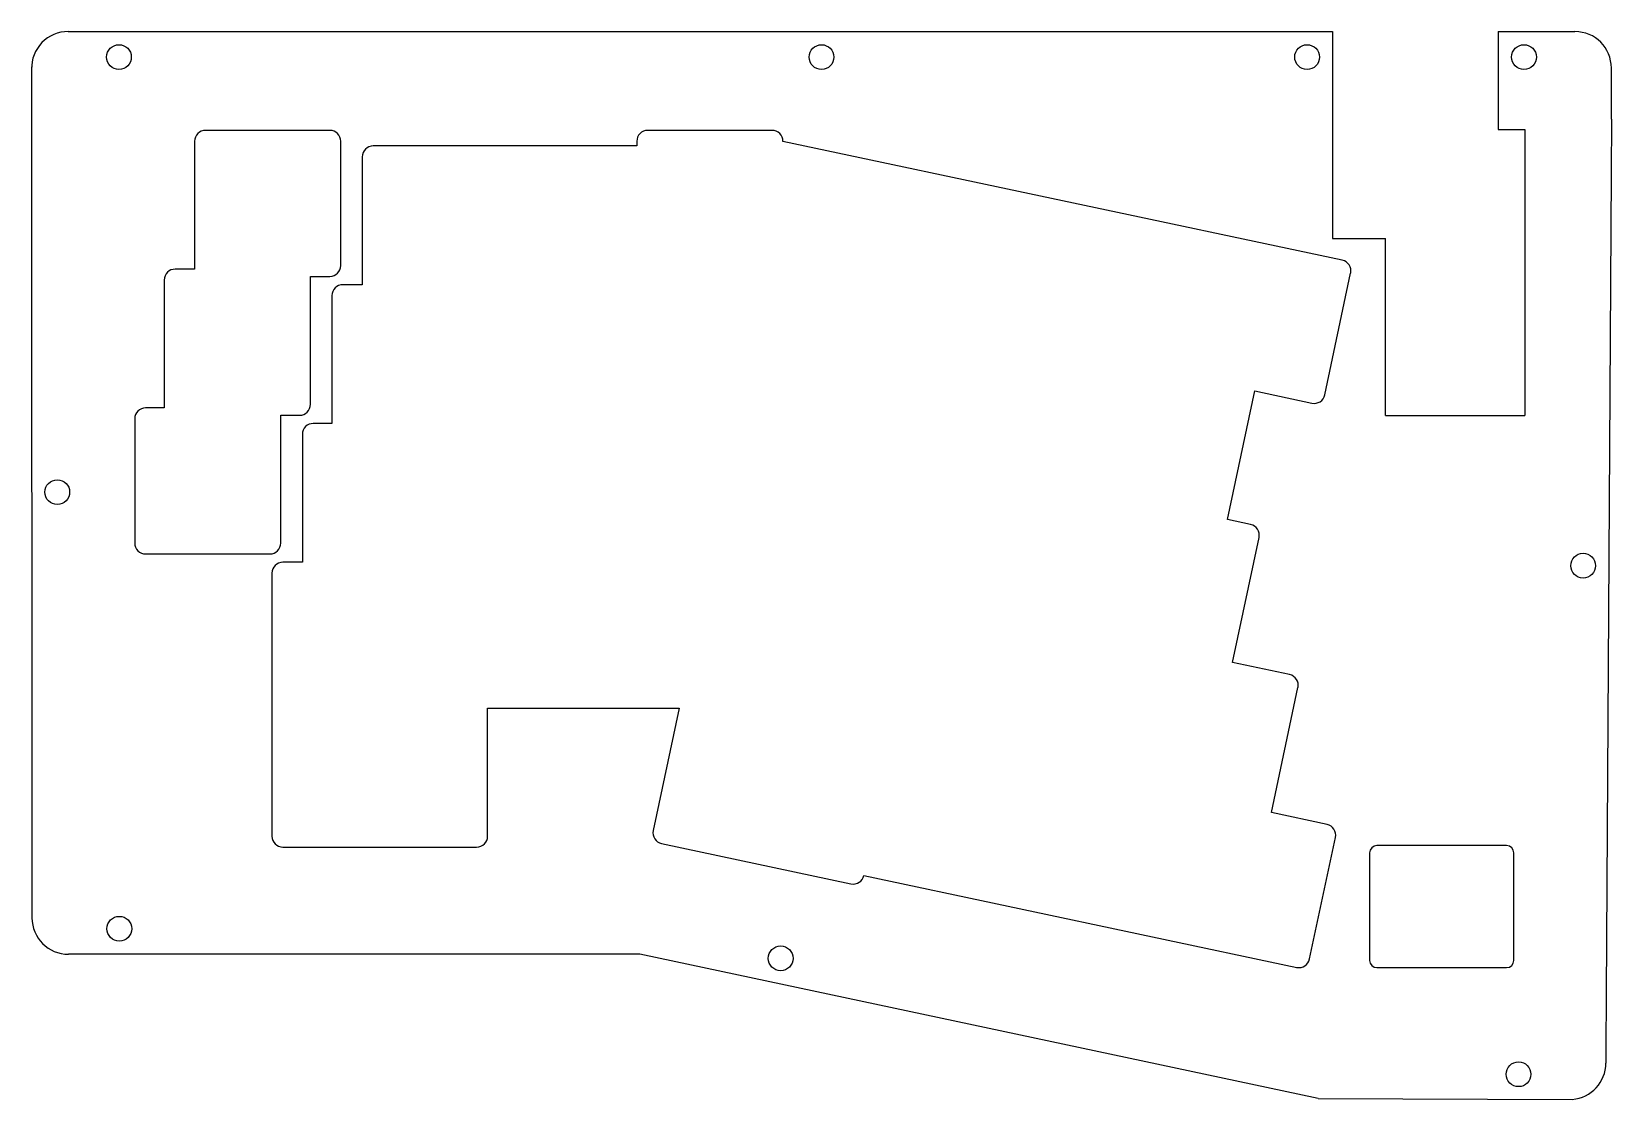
# Model space of a CAD drawing. Header units: inches. Extents: x 11 to 228, y 8 to 155.
import ezdxf

# ---------------------------------------------------------------- set-up
doc = ezdxf.new("R2010")
doc.units = ezdxf.units.IN
doc.header["$MEASUREMENT"] = 0

msp = doc.modelspace()

# ---------------------------------------------------------------- linework, layer by layer
for p, q in [((16.22, 154.99), (189.84, 154.99)), ((189.84, 154.99), (189.84, 126.57)), ((212.56, 154.99), (212.56, 141.57)), ((212.56, 154.99), (223.12, 154.99)), ((11.22, 150.14), (11.27, 33.32)), ((228.12, 142.99), (228.12, 149.99)), ((212.56, 141.57), (216.23, 141.57)), ((216.23, 141.57), (216.23, 102.27)), ((228.12, 142.99), (227.37, 15.34)), ((189.84, 126.57), (197.12, 126.57)), ((197.12, 102.27), (197.12, 126.57)), ((197.12, 102.27), (216.23, 102.27)), ((194.93, 42.23), (194.93, 27.48)), ((213.73, 43.23), (195.93, 43.23)), ((214.73, 27.48), (214.73, 42.23)), ((94.72, 28.32), (16.27, 28.32)), ((187.84, 8.49), (94.72, 28.32)), ((195.93, 26.48), (213.73, 26.48)), ((227.37, 15.34), (227.37, 13.38)), ((187.84, 8.49), (222.73, 8.39))]:
    msp.add_line(p, q)
at = {"color": 7, "linetype": 'Continuous', "lineweight": 25}
for p, q in [((52.16, 141.43), (35.1, 141.43)), ((112.87, 141.43), (95.81, 141.43)), ((33.6, 139.93), (33.6, 122.38)), ((53.66, 122.87), (53.66, 139.93)), ((94.31, 139.29), (58.12, 139.29)), ((94.31, 139.93), (94.31, 139.29)), ((114.37, 139.92), (114.37, 139.93)), ((191.17, 123.6), (114.37, 139.92)), ((56.62, 137.79), (56.62, 120.24)), ((33.6, 122.38), (30.94, 122.38)), ((188.78, 105.13), (192.32, 121.82)), ((29.44, 120.88), (29.44, 103.33)), ((49.5, 121.37), (52.16, 121.37)), ((49.5, 103.82), (49.5, 121.37)), ((56.62, 120.24), (53.96, 120.24)), ((52.46, 118.74), (52.46, 101.19)), ((175.4, 88), (179.15, 105.65)), ((179.15, 105.65), (187, 103.98)), ((29.44, 103.33), (26.87, 103.33)), ((45.43, 102.32), (48, 102.32)), ((45.43, 84.77), (45.43, 102.32)), ((25.37, 101.83), (25.37, 84.77)), ((52.46, 101.19), (49.89, 101.19)), ((48.39, 99.69), (48.39, 82.14)), ((178.59, 87.32), (175.4, 88)), ((176.1, 68.38), (179.74, 85.54)), ((26.87, 83.27), (43.93, 83.27)), ((44.22, 80.64), (44.22, 44.53)), ((48.39, 82.14), (45.72, 82.14)), ((183.94, 66.71), (176.1, 68.38)), ((181.44, 47.76), (185.09, 64.93)), ((73.82, 62.08), (100.13, 62.08)), ((73.82, 44.53), (73.82, 62.08)), ((100.13, 62.08), (96.56, 45.29)), ((189.08, 46.14), (181.44, 47.76)), ((97.71, 43.51), (123.71, 37.99)), ((186.69, 27.67), (190.23, 44.36)), ((45.72, 43.03), (72.32, 43.03)), ((125.49, 39.15), (184.91, 26.52)), ((125.49, 39.14), (125.49, 39.15))]:
    msp.add_line(p, q, dxfattribs=at)
for centre in [(23.21, 151.49), (119.67, 151.49), (186.34, 151.49), (186.34, 151.49), (186.34, 151.49), (216.12, 151.49), (14.74, 91.76), (224.24, 81.66), (23.26, 31.82), (114.06, 27.75), (215.37, 11.84)]:
    msp.add_circle(centre, 1.7)
for centre, radius, start, end in [((16.22, 149.99), 5, 90, 181.7313), ((223.12, 149.99), 5, 0, 90), ((195.93, 42.23), 1, 90, 180), ((213.73, 42.23), 1, 0, 90), ((16.27, 33.32), 5, 180.0254, 270), ((195.93, 27.48), 1, 180, 270), ((213.73, 27.48), 1, 270, 0), ((222.37, 13.38), 5, 274.2018, 0)]:
    msp.add_arc(centre, radius, start, end)
for centre, start, end in [((35.1, 139.93), 90, 180), ((52.16, 139.93), 0, 90), ((95.81, 139.93), 90, 180), ((112.87, 139.93), 0, 90), ((58.12, 137.79), 90, 180), ((30.94, 120.88), 90, 180), ((52.16, 122.87), 270, 0), ((190.86, 122.13), 348, 78), ((53.96, 118.74), 90, 180), ((187.31, 105.44), 258, 348), ((26.87, 101.83), 90, 180), ((48, 103.82), 270, 0), ((49.89, 99.69), 90, 180), ((178.28, 85.85), 348, 78), ((26.87, 84.77), 180, 270), ((43.93, 84.77), 270, 0), ((45.72, 80.64), 90, 180), ((183.63, 65.24), 348, 78), ((188.77, 44.67), 348, 78), ((45.72, 44.53), 180, 270), ((72.32, 44.53), 270, 0), ((98.03, 44.98), 168, 258), ((124.03, 39.45), 258, 348), ((185.22, 27.98), 258, 348)]:
    msp.add_arc(centre, 1.5, start, end, dxfattribs=at)

doc.saveas('drawing.dxf')
